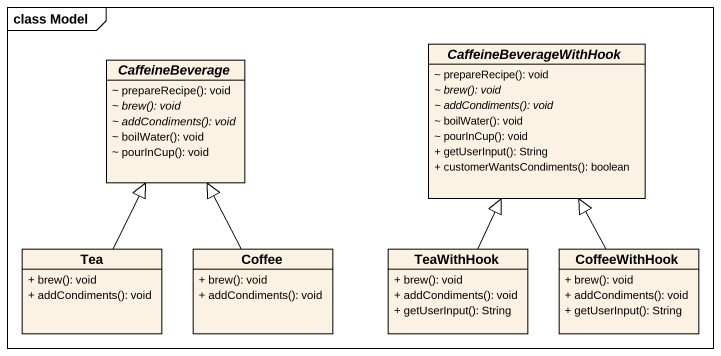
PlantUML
@startuml
mainframe class Model
hide circle
hide empty members
skinparam classAttributeIconSize 0
abstract class CaffeineBeverageWithHook {
  ~ prepareRecipe(): void
  {abstract} ~ brew(): void
  {abstract} ~ addCondiments(): void
  ~ boilWater(): void
  ~ pourInCup(): void
  + getUserInput(): String
  + customerWantsCondiments(): boolean
}
abstract class CaffeineBeverage {
  ~ prepareRecipe(): void
  {abstract} ~ brew(): void
  {abstract} ~ addCondiments(): void
  ~ boilWater(): void
  ~ pourInCup(): void
}
class Tea {
  + brew(): void
  + addCondiments(): void
}
class Coffee {
  + brew(): void
  + addCondiments(): void
}
class TeaWithHook {
  + brew(): void
  + addCondiments(): void
  + getUserInput(): String
}
class CoffeeWithHook {
  + brew(): void
  + addCondiments(): void
  + getUserInput(): String
}
Tea -up-|> CaffeineBeverage
Coffee -up-|> CaffeineBeverage
TeaWithHook -up-|> CaffeineBeverageWithHook
CoffeeWithHook -up-|> CaffeineBeverageWithHook
@enduml
